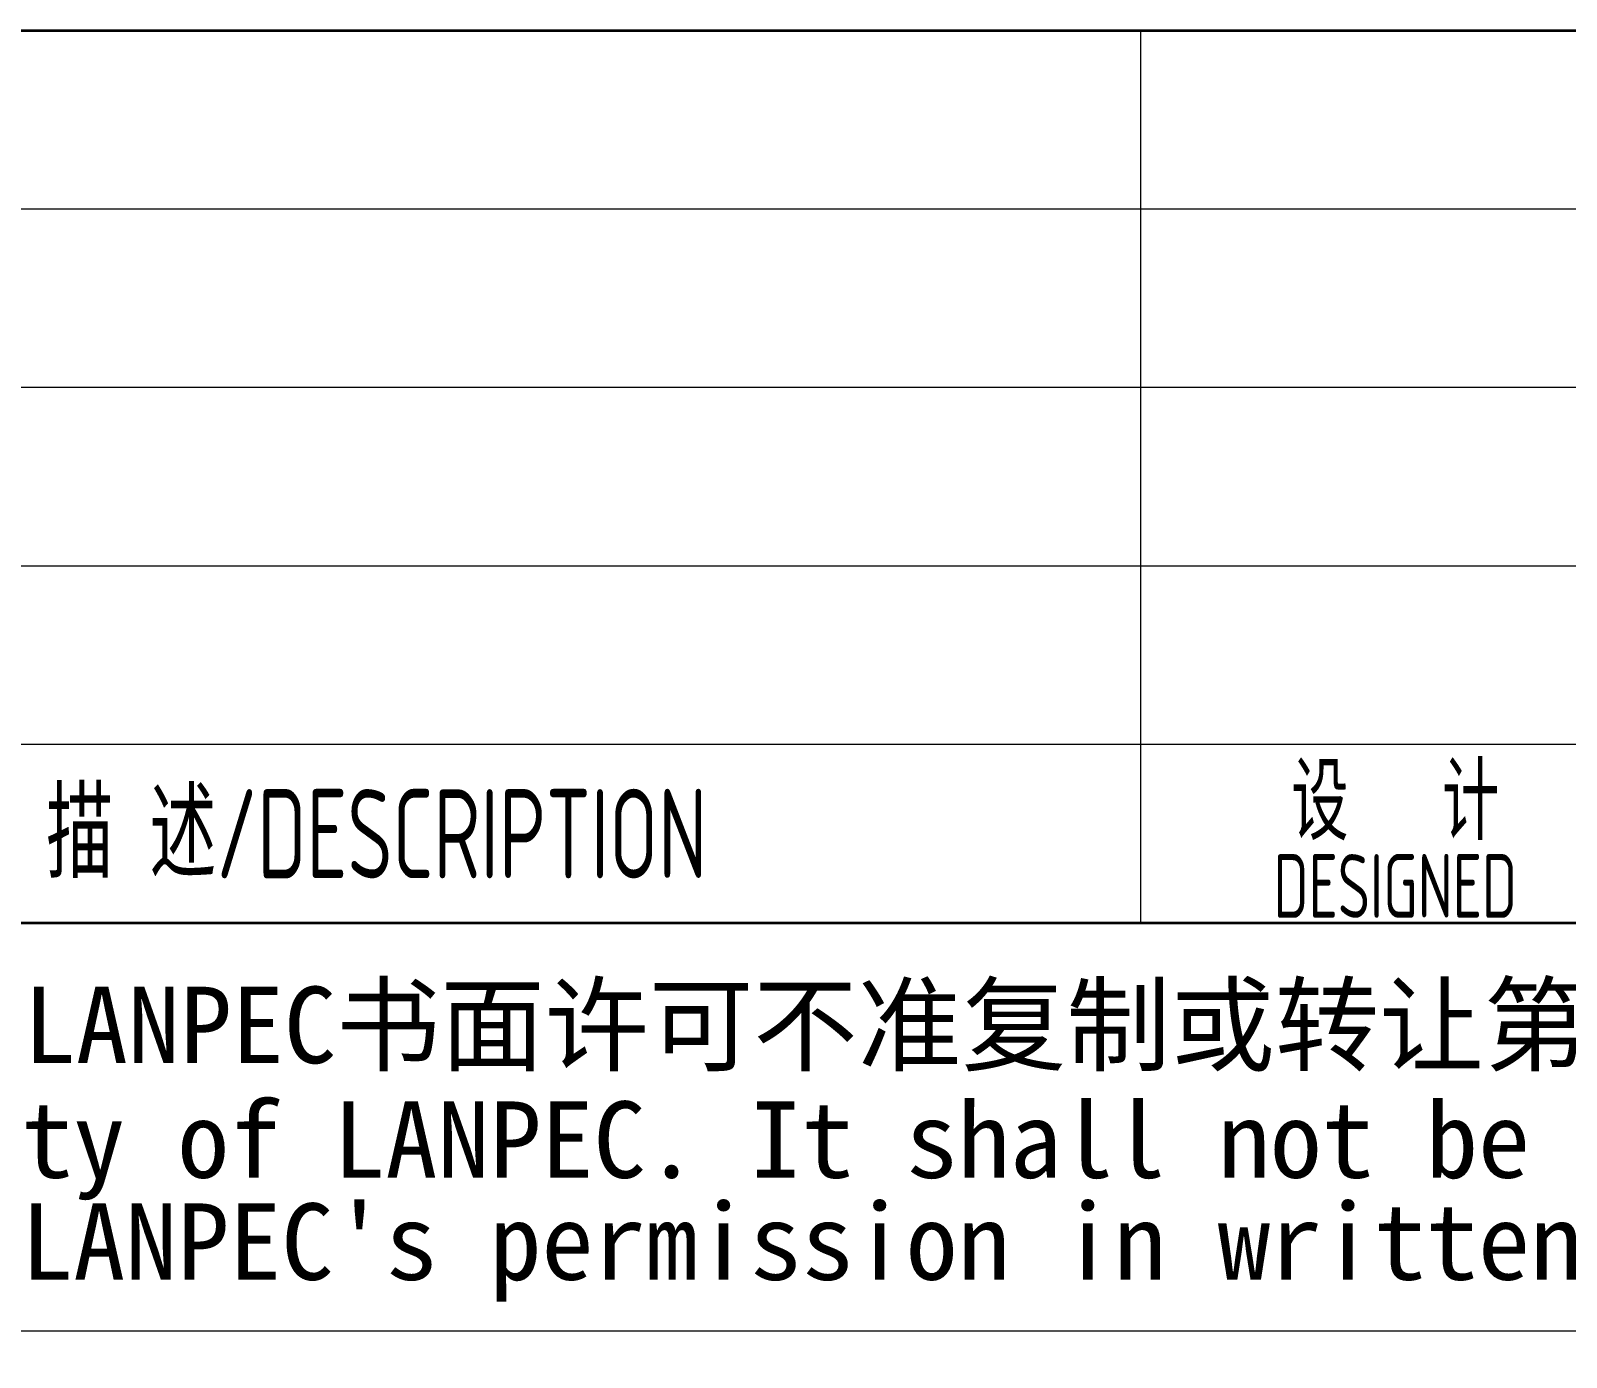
# Model space of a CAD drawing. Header units: millimetres. Extents: x 7175 to 8016, y -341 to 253.
# Drawn here: x 7882.7 to 7943, y -289 to -237 of the extents above; entities that cross this region are included whole.
import ezdxf
from ezdxf.enums import TextEntityAlignment as Align

# ---------------------------------------------------------------- set-up
doc = ezdxf.new("R2010")
doc.units = ezdxf.units.MM
doc.layers.add('1粗实线', color=7, linetype='Continuous', lineweight=35)
doc.layers.add('9图表', color=4, linetype='Continuous', lineweight=13)
doc.styles.add('lanpec', font='bpec_e.shx', dxfattribs={"width": 0.75, "bigfont": 'hztxt.shx'})
doc.styles.add('黑体', font='simhei.ttf', dxfattribs={"width": 1.5})

msp = doc.modelspace()

# ---------------------------------------------------------------- linework, layer by layer
at = {"layer": '1粗实线'}
for points in [[(8006.27, -236.96), (7826.27, -236.96), (7826.27, -271.96), (8006.27, -271.96)], [(7826.27, -271.96), (8006.27, -271.96), (8006.27, -330.96), (7826.27, -330.96)]]:
    msp.add_lwpolyline(points, close=True, dxfattribs=at)
at = {"layer": '9图表'}
for p, q in [((8006.27, -236.96), (7832.27, -236.96)), ((7926.27, -236.96), (7926.27, -271.96)), ((8006.27, -243.96), (7832.27, -243.96)), ((8006.27, -250.96), (7832.27, -250.96)), ((8006.27, -257.96), (7832.27, -257.96)), ((8006.27, -264.96), (7832.27, -264.96)), ((7826.27, -287.96), (8006.27, -287.96))]:
    msp.add_line(p, q, dxfattribs=at)
at = {"layer": '9图表', "color": 4}
msp.add_line((7826.27, -287.96), (8006.27, -287.96), dxfattribs=at)
msp.add_line((7826.27, -287.96), (8006.27, -287.96), dxfattribs=at)

# ---------------------------------------------------------------- texts
at = {"layer": '9图表', "style": 'lanpec', "width": 0.75}
for s, height, p in [('设   计', 3, (7936.27, -267.21)), ('版 本 描 述/DESCRIPTION', 3.5, (7892.27, -268.46)), ('DESIGNED', 2.5, (7936.27, -270.51))]:
    msp.add_text(s, height=height, dxfattribs=at).set_placement(p, align=Align.MIDDLE_CENTER)
at = {"layer": '9图表', "style": '黑体'}
for s, p in [('本文件产权属LANPEC所有,未经LANPEC书面许可不准复制或转让第三方。', (7827.27, -275.96)), ('This document is the property of LANPEC. It shall not be reproduced or transfered', (7827.27, -280.46)), ("to any other party without LANPEC's permission in written form.", (7827.27, -284.46))]:
    msp.add_text(s, height=3, dxfattribs=at).set_placement(p, align=Align.MIDDLE_LEFT)

doc.saveas('drawing.dxf')
